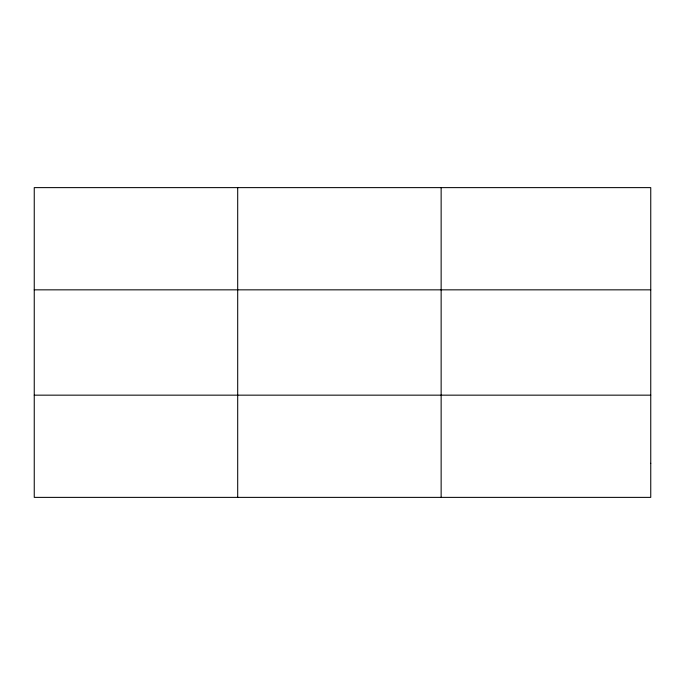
<?xml version="1.0" encoding="UTF-8"?>
<svg xmlns="http://www.w3.org/2000/svg" width="685" height="685" viewBox="0 0 685 685"><rect width="100%" height="100%" fill="white"/><g stroke="black" fill="none" stroke-linecap="round" stroke-linejoin="round"><path stroke-width="1.03" d="M237.695 497.378L237.695 187.621M441.14 497.378L441.14 187.621M34.25 289.841L650.75 289.841M34.25 395.159L650.75 395.159M650.75 463.3L650.75 497.378L34.25 497.378L34.25 187.621L650.75 187.621L650.75 463.3"/></g></svg>
